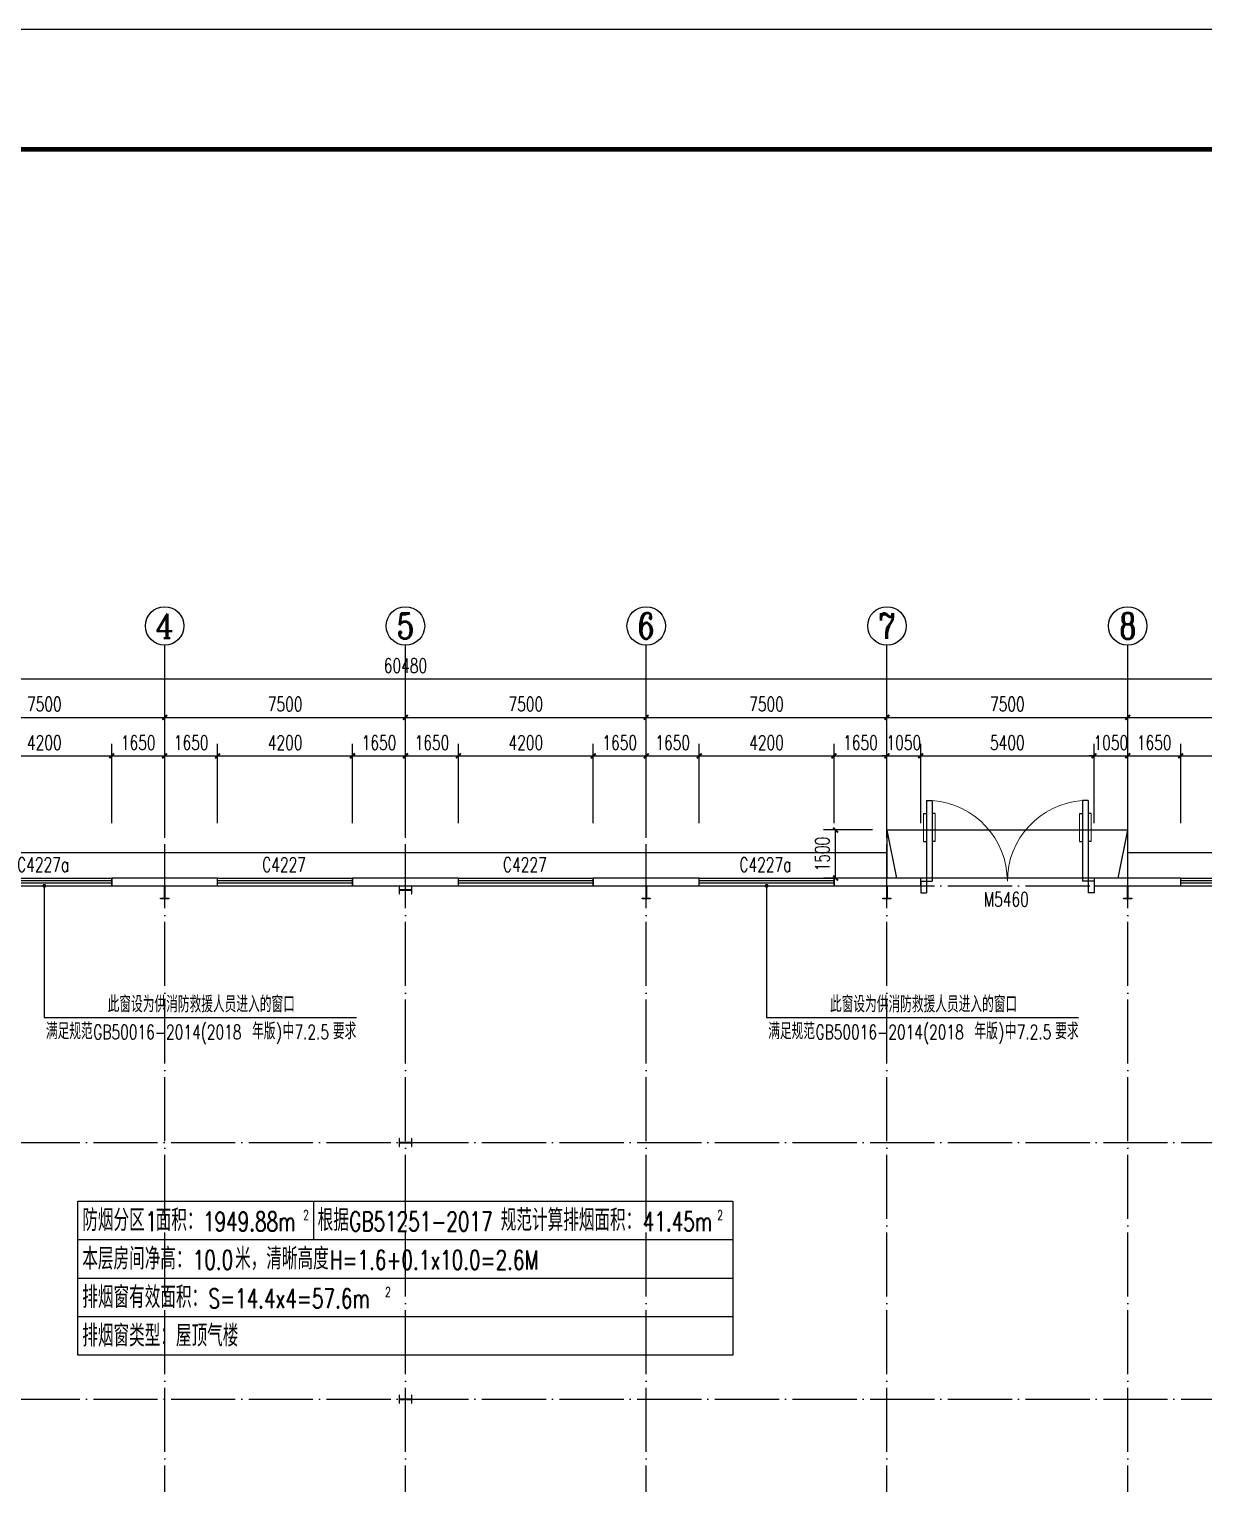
# Model space of a CAD drawing. Extents: x 14586673 to 15379323, y -344170 to -118775.
# Drawn here: x 14709900 to 14746495, y -226859 to -181520 of the extents above; entities that cross this region are included whole.
import ezdxf
from ezdxf.enums import TextEntityAlignment as Align

# ---------------------------------------------------------------- set-up
doc = ezdxf.new("R2010")
doc.units = 0
doc.header["$LTSCALE"] = 1000
doc.header["$MEASUREMENT"] = 0
doc.linetypes.add('DOTE', pattern=[2.42, 2, -0.2, 0.02, -0.2])
for name, color, linetype in [('AXIS', 3, 'Continuous'), ('AXIS_TEXT', 7, 'Continuous'), ('COLUMN', 2, 'Continuous'), ('DIM_LEAD', 3, 'Continuous'), ('DOTE', 1, 'DOTE'), ('PUB_DIM', 3, 'Continuous'), ('PUB_TEXT', 7, 'Continuous'), ('TK', 4, 'Continuous'), ('WALL-PARAPET', 6, 'Continuous'), ('WINDOW', 4, 'Continuous'), ('WINDOW_TEXT', 7, 'Continuous')]:
    doc.layers.add(name, color=color, linetype=linetype)
doc.styles.add('_TCH_AXIS', font='COMPLEX', dxfattribs={"bigfont": 'GBCBIG'})
doc.styles.add('_TCH_DIM', font='SIMPLEX', dxfattribs={"bigfont": 'GBCBIG'})
doc.styles.add('_TCH_DIM_T3', font='SIMPLEX', dxfattribs={"width": 0.705882, "bigfont": 'GBCBIG'})
doc.styles.add('_TCH_WINDOW', font='SIMPLEX', dxfattribs={"height": 3.5, "bigfont": 'GBCBIG'})
doc.styles.add('COMPLEX', font='COMPLEX')
doc.dimstyles.new('_TCH_ARCH&&150', dxfattribs={"dimtxt": 446.25, "dimasz": 150, "dimexe": 375, "dimexo": 450, "dimgap": 189.375, "dimtad": 1, "dimdec": 0, "dimzin": 0, "dimdsep": 46, "dimtxsty": '_TCH_DIM_T3', "dimblk": 'ARCHTICK', "dimcen": 0.09, "dimclrt": 7, "dimazin": 2, "dimtfac": 1, "dimtdec": 0, "dimtix": 1, "dimtmove": 2, "dimatfit": 3, "dimfxl": 0, "dimtolj": 1, "dimtzin": 0, "dimarcsym": 0})

# ---------------------------------------------------------------- blocks, each defined once
blk = doc.blocks.new('A$C797E1D2B')
at = {"layer": 'COLUMN'}
h = blk.add_hatch(color=256, dxfattribs=at)
h.paths.add_polyline_path([(125, 400), (250, 400), (250, 388), (130, 388), (130, 200), (125, 200)])
h.paths.add_polyline_path([(0, 400), (125, 400), (125, 200), (120, 200), (120, 388), (0, 388)])
h.paths.add_polyline_path([(0, 12), (120, 12), (120, 200), (125, 200), (125, 0), (0, 0)])
h.paths.add_polyline_path([(125, 200), (130, 200), (130, 12), (250, 12), (250, 0), (125, 0)])
blk.add_lwpolyline([(250, 0), (250, 12), (130, 12), (130, 388), (250, 388), (250, 400), (0, 400), (0, 388), (120, 388), (120, 12), (0, 12), (0, 0)], close=True, dxfattribs=at)
blk = doc.blocks.new('GeYuanFrame_34052851', base_point=(20.09, 4.53))
at = {"layer": 'TK'}
blk.add_lwpolyline([(20.09, 4.53), (20.09, 598.53), (1071.09, 598.53), (1071.09, 4.53)], close=True, dxfattribs=at)
at = {"layer": 'TK', "const_width": 1}
blk.add_lwpolyline([(45.09, 588.53), (1061.09, 588.53), (1061.09, 14.53), (45.09, 14.53)], close=True, dxfattribs=at)
blk = doc.blocks.new('_AXISO')
blk.add_circle((0, 0), 0.5)
at = {"layer": 'AXIS_TEXT', "style": 'COMPLEX', "width": 1.041667}
blk.add_attdef('A', text='', height=0.56, dxfattribs=at).set_placement((-0.25, -0.28), (0.25, -0.28), align=Align.FIT)
blk = doc.blocks.new('_ArchTick')
at = {"color": 0, "linetype": 'ByBlock', "const_width": 0.4}
blk.add_lwpolyline([(-0.5, -0.5), (0.5, 0.5)], dxfattribs=at)
blk = doc.blocks.new('*D91')
at = {"layer": 'AXIS', "color": 0, "lineweight": -2}
for p, q in [((14691383, -206270), (14691383, -201395)), ((14751863, -206270), (14751863, -201395)), ((14691383, -201770), (14751863, -201770))]:
    blk.add_line(p, q, dxfattribs=at)
at = {"layer": 'Defpoints', "color": 0}
for p in [(14751863, -201770), (14691383, -206720), (14751863, -206720)]:
    blk.add_point(p, dxfattribs=at)
at = {"layer": 'AXIS', "color": 0, "lineweight": -2, "xscale": 150, "yscale": 150, "zscale": 150, "rotation": 180}
blk.add_blockref('_ArchTick', (14691383, -201770), dxfattribs=at)
at = {"layer": 'AXIS', "color": 0, "lineweight": -2, "xscale": 150, "yscale": 150, "zscale": 150}
blk.add_blockref('_ArchTick', (14751863, -201770), dxfattribs=at)
at = {"layer": 'AXIS', "color": 7, "insert": (14721623, -201358), "char_height": 446.2, "attachment_point": 5, "style": '_TCH_DIM_T3'}
blk.add_mtext('\\A1;60480', dxfattribs=at)
blk = doc.blocks.new('*D95')
at = {"layer": 'AXIS', "color": 0, "lineweight": -2}
for p, q in [((14706623, -206270), (14706623, -202595)), ((14714123, -206270), (14714123, -202595)), ((14706623, -202970), (14714123, -202970))]:
    blk.add_line(p, q, dxfattribs=at)
at = {"layer": 'Defpoints', "color": 0}
for p in [(14714123, -202970), (14706623, -206720), (14714123, -206720)]:
    blk.add_point(p, dxfattribs=at)
at = {"layer": 'AXIS', "color": 0, "lineweight": -2, "xscale": 150, "yscale": 150, "zscale": 150, "rotation": 180}
blk.add_blockref('_ArchTick', (14706623, -202970), dxfattribs=at)
at = {"layer": 'AXIS', "color": 0, "lineweight": -2, "xscale": 150, "yscale": 150, "zscale": 150}
blk.add_blockref('_ArchTick', (14714123, -202970), dxfattribs=at)
at = {"layer": 'AXIS', "color": 7, "insert": (14710373, -202558), "char_height": 446.2, "attachment_point": 5, "style": '_TCH_DIM_T3'}
blk.add_mtext('\\A1;7500', dxfattribs=at)
blk = doc.blocks.new('*D96')
at = {"layer": 'AXIS', "color": 0, "lineweight": -2}
for p, q in [((14714123, -206270), (14714123, -202595)), ((14721623, -206270), (14721623, -202595)), ((14714123, -202970), (14721623, -202970))]:
    blk.add_line(p, q, dxfattribs=at)
at = {"layer": 'Defpoints', "color": 0}
for p in [(14721623, -202970), (14714123, -206720), (14721623, -206720)]:
    blk.add_point(p, dxfattribs=at)
at = {"layer": 'AXIS', "color": 0, "lineweight": -2, "xscale": 150, "yscale": 150, "zscale": 150, "rotation": 180}
blk.add_blockref('_ArchTick', (14714123, -202970), dxfattribs=at)
at = {"layer": 'AXIS', "color": 0, "lineweight": -2, "xscale": 150, "yscale": 150, "zscale": 150}
blk.add_blockref('_ArchTick', (14721623, -202970), dxfattribs=at)
at = {"layer": 'AXIS', "color": 7, "insert": (14717873, -202558), "char_height": 446.2, "attachment_point": 5, "style": '_TCH_DIM_T3'}
blk.add_mtext('\\A1;7500', dxfattribs=at)
blk = doc.blocks.new('*D97')
at = {"layer": 'AXIS', "color": 0, "lineweight": -2}
for p, q in [((14721623, -206270), (14721623, -202595)), ((14729123, -206270), (14729123, -202595)), ((14721623, -202970), (14729123, -202970))]:
    blk.add_line(p, q, dxfattribs=at)
at = {"layer": 'Defpoints', "color": 0}
for p in [(14729123, -202970), (14721623, -206720), (14729123, -206720)]:
    blk.add_point(p, dxfattribs=at)
at = {"layer": 'AXIS', "color": 0, "lineweight": -2, "xscale": 150, "yscale": 150, "zscale": 150, "rotation": 180}
blk.add_blockref('_ArchTick', (14721623, -202970), dxfattribs=at)
at = {"layer": 'AXIS', "color": 0, "lineweight": -2, "xscale": 150, "yscale": 150, "zscale": 150}
blk.add_blockref('_ArchTick', (14729123, -202970), dxfattribs=at)
at = {"layer": 'AXIS', "color": 7, "insert": (14725373, -202558), "char_height": 446.2, "attachment_point": 5, "style": '_TCH_DIM_T3'}
blk.add_mtext('\\A1;7500', dxfattribs=at)
blk = doc.blocks.new('*D98')
at = {"layer": 'AXIS', "color": 0, "lineweight": -2}
for p, q in [((14729123, -206270), (14729123, -202595)), ((14736623, -206270), (14736623, -202595)), ((14729123, -202970), (14736623, -202970))]:
    blk.add_line(p, q, dxfattribs=at)
at = {"layer": 'Defpoints', "color": 0}
for p in [(14736623, -202970), (14729123, -206720), (14736623, -206720)]:
    blk.add_point(p, dxfattribs=at)
at = {"layer": 'AXIS', "color": 0, "lineweight": -2, "xscale": 150, "yscale": 150, "zscale": 150, "rotation": 180}
blk.add_blockref('_ArchTick', (14729123, -202970), dxfattribs=at)
at = {"layer": 'AXIS', "color": 0, "lineweight": -2, "xscale": 150, "yscale": 150, "zscale": 150}
blk.add_blockref('_ArchTick', (14736623, -202970), dxfattribs=at)
at = {"layer": 'AXIS', "color": 7, "insert": (14732873, -202558), "char_height": 446.2, "attachment_point": 5, "style": '_TCH_DIM_T3'}
blk.add_mtext('\\A1;7500', dxfattribs=at)
blk = doc.blocks.new('*D99')
at = {"layer": 'AXIS', "color": 0, "lineweight": -2}
for p, q in [((14736623, -206270), (14736623, -202595)), ((14744123, -206270), (14744123, -202595)), ((14736623, -202970), (14744123, -202970))]:
    blk.add_line(p, q, dxfattribs=at)
at = {"layer": 'Defpoints', "color": 0}
for p in [(14744123, -202970), (14736623, -206720), (14744123, -206720)]:
    blk.add_point(p, dxfattribs=at)
at = {"layer": 'AXIS', "color": 0, "lineweight": -2, "xscale": 150, "yscale": 150, "zscale": 150, "rotation": 180}
blk.add_blockref('_ArchTick', (14736623, -202970), dxfattribs=at)
at = {"layer": 'AXIS', "color": 0, "lineweight": -2, "xscale": 150, "yscale": 150, "zscale": 150}
blk.add_blockref('_ArchTick', (14744123, -202970), dxfattribs=at)
at = {"layer": 'AXIS', "color": 7, "insert": (14740373, -202558), "char_height": 446.2, "attachment_point": 5, "style": '_TCH_DIM_T3'}
blk.add_mtext('\\A1;7500', dxfattribs=at)
blk = doc.blocks.new('*D100')
at = {"layer": 'AXIS', "color": 0, "lineweight": -2}
for p, q in [((14744123, -206270), (14744123, -202595)), ((14751623, -206270), (14751623, -202595)), ((14744123, -202970), (14751623, -202970))]:
    blk.add_line(p, q, dxfattribs=at)
at = {"layer": 'Defpoints', "color": 0}
for p in [(14751623, -202970), (14744123, -206720), (14751623, -206720)]:
    blk.add_point(p, dxfattribs=at)
at = {"layer": 'AXIS', "color": 0, "lineweight": -2, "xscale": 150, "yscale": 150, "zscale": 150, "rotation": 180}
blk.add_blockref('_ArchTick', (14744123, -202970), dxfattribs=at)
at = {"layer": 'AXIS', "color": 0, "lineweight": -2, "xscale": 150, "yscale": 150, "zscale": 150}
blk.add_blockref('_ArchTick', (14751623, -202970), dxfattribs=at)
at = {"layer": 'AXIS', "color": 7, "insert": (14747873, -202558), "char_height": 446.2, "attachment_point": 5, "style": '_TCH_DIM_T3'}
blk.add_mtext('\\A1;7500', dxfattribs=at)
blk = doc.blocks.new('$DorLib2D$00000011')
for p, q in [((-0.4667, 0.4709), (-0.4667, -0.0625)), ((-0.4667, 0.4709), (-0.4333, 0.4709)), ((-0.4333, 0.4709), (-0.4333, 0.0042)), ((0.4333, 0.4709), (0.4333, 0.0042)), ((0.4667, 0.4709), (0.4333, 0.4709)), ((0.4667, 0.4709), (0.4667, -0.0625)), ((-0.4833, 0.3962), (-0.4667, 0.3962)), ((-0.4167, 0.3962), (-0.4333, 0.3962)), ((0.4167, 0.3962), (0.4333, 0.3962)), ((0.4833, 0.3962), (0.4667, 0.3962)), ((-0.4833, 0.2346), (-0.4667, 0.2346)), ((-0.4167, 0.2346), (-0.4333, 0.2346)), ((0.4167, 0.2346), (0.4333, 0.2346)), ((0.4833, 0.2346), (0.4667, 0.2346)), ((-0.5, 0.0042), (-0.4333, 0.0042)), ((-0.5, 0.0042), (-0.5, -0.0625)), ((0.5, 0.0042), (0.4333, 0.0042)), ((0.5, 0.0042), (0.5, -0.0625)), ((-0.5, -0.0625), (-0.4667, -0.0625)), ((0.5, -0.0625), (0.4667, -0.0625))]:
    blk.add_line(p, q)
at = {"lineweight": 13}
for p, q in [((-0.4833, 0.3962), (-0.4833, 0.2346)), ((-0.4167, 0.3962), (-0.4167, 0.2346)), ((0.4167, 0.3962), (0.4167, 0.2346)), ((0.4833, 0.3962), (0.4833, 0.2346))]:
    blk.add_line(p, q, dxfattribs=at)
for centre, start, end in [((-0.4667, 0.0042), 0, 85.90396), ((0.4667, 0.0042), 94.09604, 180)]:
    blk.add_arc(centre, 0.4667, start, end, dxfattribs=at)
blk = doc.blocks.new('$TCHSYS$WIN2D')
for p, q in [((-0.5, 0.5), (0.5, 0.5)), ((-0.5, 0.5), (-0.5, -0.5)), ((0.5, 0.5), (0.5, -0.5)), ((0.5, 0.167), (-0.5, 0.167)), ((0.5, -0.167), (-0.5, -0.167)), ((-0.5, -0.5), (0.5, -0.5))]:
    blk.add_line(p, q)
blk = doc.blocks.new('*D129')
at = {"layer": 'Defpoints', "color": 0}
for p in [(14735023, -206480), (14736623, -206480), (14736623, -207980)]:
    blk.add_point(p, dxfattribs=at)
at = {"layer": 'PUB_DIM', "color": 0, "lineweight": -2}
for p, q in [((14736173, -206480), (14734648, -206480)), ((14735023, -207980), (14735023, -206480)), ((14736173, -207980), (14734648, -207980))]:
    blk.add_line(p, q, dxfattribs=at)
at = {"layer": 'PUB_DIM', "color": 0, "lineweight": -2, "xscale": 150, "yscale": 150, "zscale": 150}
for p, rotation in [((14735023, -206480), 90), ((14735023, -207980), 270)]:
    blk.add_blockref('_ArchTick', p, dxfattribs=dict(at, rotation=rotation))
at = {"layer": 'PUB_DIM', "color": 7, "insert": (14734610, -207230), "char_height": 446.2, "attachment_point": 5, "rotation": 90, "style": '_TCH_DIM_T3'}
blk.add_mtext('\\A1;1500', dxfattribs=at)
blk = doc.blocks.new('*D264')
at = {"layer": 'Defpoints', "color": 0}
for p in [(14712473, -204170), (14708273, -206720), (14712473, -206720)]:
    blk.add_point(p, dxfattribs=at)
at = {"layer": 'PUB_DIM', "color": 0, "lineweight": -2}
for p, q in [((14708273, -206270), (14708273, -203795)), ((14712473, -206270), (14712473, -203795)), ((14708273, -204170), (14712473, -204170))]:
    blk.add_line(p, q, dxfattribs=at)
at = {"layer": 'PUB_DIM', "color": 0, "lineweight": -2, "xscale": 150, "yscale": 150, "zscale": 150, "rotation": 180}
blk.add_blockref('_ArchTick', (14708273, -204170), dxfattribs=at)
at = {"layer": 'PUB_DIM', "color": 0, "lineweight": -2, "xscale": 150, "yscale": 150, "zscale": 150}
blk.add_blockref('_ArchTick', (14712473, -204170), dxfattribs=at)
at = {"layer": 'PUB_DIM', "color": 7, "insert": (14710373, -203758), "char_height": 446.2, "attachment_point": 5, "style": '_TCH_DIM_T3'}
blk.add_mtext('\\A1;4200', dxfattribs=at)
blk = doc.blocks.new('*D265')
at = {"layer": 'Defpoints', "color": 0}
for p in [(14714123, -204170), (14712473, -206720), (14714123, -206720)]:
    blk.add_point(p, dxfattribs=at)
at = {"layer": 'PUB_DIM', "color": 0, "lineweight": -2}
for p, q in [((14712473, -206270), (14712473, -203795)), ((14714123, -206270), (14714123, -203795)), ((14712473, -204170), (14714123, -204170))]:
    blk.add_line(p, q, dxfattribs=at)
at = {"layer": 'PUB_DIM', "color": 0, "lineweight": -2, "xscale": 150, "yscale": 150, "zscale": 150, "rotation": 180}
blk.add_blockref('_ArchTick', (14712473, -204170), dxfattribs=at)
at = {"layer": 'PUB_DIM', "color": 0, "lineweight": -2, "xscale": 150, "yscale": 150, "zscale": 150}
blk.add_blockref('_ArchTick', (14714123, -204170), dxfattribs=at)
at = {"layer": 'PUB_DIM', "color": 7, "insert": (14713298, -203758), "char_height": 446.2, "attachment_point": 5, "style": '_TCH_DIM_T3'}
blk.add_mtext('\\A1;1650', dxfattribs=at)
blk = doc.blocks.new('*D266')
at = {"layer": 'Defpoints', "color": 0}
for p in [(14715773, -204170), (14714123, -206720), (14715773, -206720)]:
    blk.add_point(p, dxfattribs=at)
at = {"layer": 'PUB_DIM', "color": 0, "lineweight": -2}
for p, q in [((14714123, -206270), (14714123, -203795)), ((14715773, -206270), (14715773, -203795)), ((14714123, -204170), (14715773, -204170))]:
    blk.add_line(p, q, dxfattribs=at)
at = {"layer": 'PUB_DIM', "color": 0, "lineweight": -2, "xscale": 150, "yscale": 150, "zscale": 150, "rotation": 180}
blk.add_blockref('_ArchTick', (14714123, -204170), dxfattribs=at)
at = {"layer": 'PUB_DIM', "color": 0, "lineweight": -2, "xscale": 150, "yscale": 150, "zscale": 150}
blk.add_blockref('_ArchTick', (14715773, -204170), dxfattribs=at)
at = {"layer": 'PUB_DIM', "color": 7, "insert": (14714948, -203758), "char_height": 446.2, "attachment_point": 5, "style": '_TCH_DIM_T3'}
blk.add_mtext('\\A1;1650', dxfattribs=at)
blk = doc.blocks.new('*D267')
at = {"layer": 'Defpoints', "color": 0}
for p in [(14719973, -204170), (14715773, -206720), (14719973, -206720)]:
    blk.add_point(p, dxfattribs=at)
at = {"layer": 'PUB_DIM', "color": 0, "lineweight": -2}
for p, q in [((14715773, -206270), (14715773, -203795)), ((14719973, -206270), (14719973, -203795)), ((14715773, -204170), (14719973, -204170))]:
    blk.add_line(p, q, dxfattribs=at)
at = {"layer": 'PUB_DIM', "color": 0, "lineweight": -2, "xscale": 150, "yscale": 150, "zscale": 150, "rotation": 180}
blk.add_blockref('_ArchTick', (14715773, -204170), dxfattribs=at)
at = {"layer": 'PUB_DIM', "color": 0, "lineweight": -2, "xscale": 150, "yscale": 150, "zscale": 150}
blk.add_blockref('_ArchTick', (14719973, -204170), dxfattribs=at)
at = {"layer": 'PUB_DIM', "color": 7, "insert": (14717873, -203758), "char_height": 446.2, "attachment_point": 5, "style": '_TCH_DIM_T3'}
blk.add_mtext('\\A1;4200', dxfattribs=at)
blk = doc.blocks.new('*D268')
at = {"layer": 'Defpoints', "color": 0}
for p in [(14721623, -204170), (14719973, -206720), (14721623, -206720)]:
    blk.add_point(p, dxfattribs=at)
at = {"layer": 'PUB_DIM', "color": 0, "lineweight": -2}
for p, q in [((14719973, -206270), (14719973, -203795)), ((14721623, -206270), (14721623, -203795)), ((14719973, -204170), (14721623, -204170))]:
    blk.add_line(p, q, dxfattribs=at)
at = {"layer": 'PUB_DIM', "color": 0, "lineweight": -2, "xscale": 150, "yscale": 150, "zscale": 150, "rotation": 180}
blk.add_blockref('_ArchTick', (14719973, -204170), dxfattribs=at)
at = {"layer": 'PUB_DIM', "color": 0, "lineweight": -2, "xscale": 150, "yscale": 150, "zscale": 150}
blk.add_blockref('_ArchTick', (14721623, -204170), dxfattribs=at)
at = {"layer": 'PUB_DIM', "color": 7, "insert": (14720798, -203758), "char_height": 446.2, "attachment_point": 5, "style": '_TCH_DIM_T3'}
blk.add_mtext('\\A1;1650', dxfattribs=at)
blk = doc.blocks.new('*D269')
at = {"layer": 'Defpoints', "color": 0}
for p in [(14723273, -204170), (14721623, -206720), (14723273, -206720)]:
    blk.add_point(p, dxfattribs=at)
at = {"layer": 'PUB_DIM', "color": 0, "lineweight": -2}
for p, q in [((14721623, -206270), (14721623, -203795)), ((14723273, -206270), (14723273, -203795)), ((14721623, -204170), (14723273, -204170))]:
    blk.add_line(p, q, dxfattribs=at)
at = {"layer": 'PUB_DIM', "color": 0, "lineweight": -2, "xscale": 150, "yscale": 150, "zscale": 150, "rotation": 180}
blk.add_blockref('_ArchTick', (14721623, -204170), dxfattribs=at)
at = {"layer": 'PUB_DIM', "color": 0, "lineweight": -2, "xscale": 150, "yscale": 150, "zscale": 150}
blk.add_blockref('_ArchTick', (14723273, -204170), dxfattribs=at)
at = {"layer": 'PUB_DIM', "color": 7, "insert": (14722448, -203758), "char_height": 446.2, "attachment_point": 5, "style": '_TCH_DIM_T3'}
blk.add_mtext('\\A1;1650', dxfattribs=at)
blk = doc.blocks.new('*D270')
at = {"layer": 'Defpoints', "color": 0}
for p in [(14727473, -204170), (14723273, -206720), (14727473, -206720)]:
    blk.add_point(p, dxfattribs=at)
at = {"layer": 'PUB_DIM', "color": 0, "lineweight": -2}
for p, q in [((14723273, -206270), (14723273, -203795)), ((14727473, -206270), (14727473, -203795)), ((14723273, -204170), (14727473, -204170))]:
    blk.add_line(p, q, dxfattribs=at)
at = {"layer": 'PUB_DIM', "color": 0, "lineweight": -2, "xscale": 150, "yscale": 150, "zscale": 150, "rotation": 180}
blk.add_blockref('_ArchTick', (14723273, -204170), dxfattribs=at)
at = {"layer": 'PUB_DIM', "color": 0, "lineweight": -2, "xscale": 150, "yscale": 150, "zscale": 150}
blk.add_blockref('_ArchTick', (14727473, -204170), dxfattribs=at)
at = {"layer": 'PUB_DIM', "color": 7, "insert": (14725373, -203758), "char_height": 446.2, "attachment_point": 5, "style": '_TCH_DIM_T3'}
blk.add_mtext('\\A1;4200', dxfattribs=at)
blk = doc.blocks.new('*D271')
at = {"layer": 'Defpoints', "color": 0}
for p in [(14729123, -204170), (14727473, -206720), (14729123, -206720)]:
    blk.add_point(p, dxfattribs=at)
at = {"layer": 'PUB_DIM', "color": 0, "lineweight": -2}
for p, q in [((14727473, -206270), (14727473, -203795)), ((14729123, -206270), (14729123, -203795)), ((14727473, -204170), (14729123, -204170))]:
    blk.add_line(p, q, dxfattribs=at)
at = {"layer": 'PUB_DIM', "color": 0, "lineweight": -2, "xscale": 150, "yscale": 150, "zscale": 150, "rotation": 180}
blk.add_blockref('_ArchTick', (14727473, -204170), dxfattribs=at)
at = {"layer": 'PUB_DIM', "color": 0, "lineweight": -2, "xscale": 150, "yscale": 150, "zscale": 150}
blk.add_blockref('_ArchTick', (14729123, -204170), dxfattribs=at)
at = {"layer": 'PUB_DIM', "color": 7, "insert": (14728298, -203758), "char_height": 446.2, "attachment_point": 5, "style": '_TCH_DIM_T3'}
blk.add_mtext('\\A1;1650', dxfattribs=at)
blk = doc.blocks.new('*D272')
at = {"layer": 'Defpoints', "color": 0}
for p in [(14730773, -204170), (14729123, -206720), (14730773, -206720)]:
    blk.add_point(p, dxfattribs=at)
at = {"layer": 'PUB_DIM', "color": 0, "lineweight": -2}
for p, q in [((14729123, -206270), (14729123, -203795)), ((14730773, -206270), (14730773, -203795)), ((14729123, -204170), (14730773, -204170))]:
    blk.add_line(p, q, dxfattribs=at)
at = {"layer": 'PUB_DIM', "color": 0, "lineweight": -2, "xscale": 150, "yscale": 150, "zscale": 150, "rotation": 180}
blk.add_blockref('_ArchTick', (14729123, -204170), dxfattribs=at)
at = {"layer": 'PUB_DIM', "color": 0, "lineweight": -2, "xscale": 150, "yscale": 150, "zscale": 150}
blk.add_blockref('_ArchTick', (14730773, -204170), dxfattribs=at)
at = {"layer": 'PUB_DIM', "color": 7, "insert": (14729948, -203758), "char_height": 446.2, "attachment_point": 5, "style": '_TCH_DIM_T3'}
blk.add_mtext('\\A1;1650', dxfattribs=at)
blk = doc.blocks.new('*D273')
at = {"layer": 'Defpoints', "color": 0}
for p in [(14734973, -204170), (14730773, -206720), (14734973, -206720)]:
    blk.add_point(p, dxfattribs=at)
at = {"layer": 'PUB_DIM', "color": 0, "lineweight": -2}
for p, q in [((14730773, -206270), (14730773, -203795)), ((14734973, -206270), (14734973, -203795)), ((14730773, -204170), (14734973, -204170))]:
    blk.add_line(p, q, dxfattribs=at)
at = {"layer": 'PUB_DIM', "color": 0, "lineweight": -2, "xscale": 150, "yscale": 150, "zscale": 150, "rotation": 180}
blk.add_blockref('_ArchTick', (14730773, -204170), dxfattribs=at)
at = {"layer": 'PUB_DIM', "color": 0, "lineweight": -2, "xscale": 150, "yscale": 150, "zscale": 150}
blk.add_blockref('_ArchTick', (14734973, -204170), dxfattribs=at)
at = {"layer": 'PUB_DIM', "color": 7, "insert": (14732873, -203758), "char_height": 446.2, "attachment_point": 5, "style": '_TCH_DIM_T3'}
blk.add_mtext('\\A1;4200', dxfattribs=at)
blk = doc.blocks.new('*D274')
at = {"layer": 'Defpoints', "color": 0}
for p in [(14736623, -204170), (14734973, -206720), (14736623, -206720)]:
    blk.add_point(p, dxfattribs=at)
at = {"layer": 'PUB_DIM', "color": 0, "lineweight": -2}
for p, q in [((14734973, -206270), (14734973, -203795)), ((14736623, -206270), (14736623, -203795)), ((14734973, -204170), (14736623, -204170))]:
    blk.add_line(p, q, dxfattribs=at)
at = {"layer": 'PUB_DIM', "color": 0, "lineweight": -2, "xscale": 150, "yscale": 150, "zscale": 150, "rotation": 180}
blk.add_blockref('_ArchTick', (14734973, -204170), dxfattribs=at)
at = {"layer": 'PUB_DIM', "color": 0, "lineweight": -2, "xscale": 150, "yscale": 150, "zscale": 150}
blk.add_blockref('_ArchTick', (14736623, -204170), dxfattribs=at)
at = {"layer": 'PUB_DIM', "color": 7, "insert": (14735798, -203758), "char_height": 446.2, "attachment_point": 5, "style": '_TCH_DIM_T3'}
blk.add_mtext('\\A1;1650', dxfattribs=at)
blk = doc.blocks.new('*D275')
at = {"layer": 'Defpoints', "color": 0}
for p in [(14737673, -204170), (14736623, -206720), (14737673, -206720)]:
    blk.add_point(p, dxfattribs=at)
at = {"layer": 'PUB_DIM', "color": 0, "lineweight": -2}
for p, q in [((14736623, -206270), (14736623, -203795)), ((14737673, -206270), (14737673, -203795)), ((14736623, -204170), (14736473, -204170)), ((14736623, -204170), (14737673, -204170)), ((14737673, -204170), (14737823, -204170))]:
    blk.add_line(p, q, dxfattribs=at)
at = {"layer": 'PUB_DIM', "color": 0, "lineweight": -2, "xscale": 150, "yscale": 150, "zscale": 150}
blk.add_blockref('_ArchTick', (14736623, -204170), dxfattribs=at)
at = {"layer": 'PUB_DIM', "color": 0, "lineweight": -2, "xscale": 150, "yscale": 150, "zscale": 150, "rotation": 180}
blk.add_blockref('_ArchTick', (14737673, -204170), dxfattribs=at)
at = {"layer": 'PUB_DIM', "color": 7, "insert": (14737148, -203758), "char_height": 446.2, "attachment_point": 5, "style": '_TCH_DIM_T3'}
blk.add_mtext('\\A1;1050', dxfattribs=at)
blk = doc.blocks.new('*D276')
at = {"layer": 'Defpoints', "color": 0}
for p in [(14743073, -204170), (14737673, -206720), (14743073, -206720)]:
    blk.add_point(p, dxfattribs=at)
at = {"layer": 'PUB_DIM', "color": 0, "lineweight": -2}
for p, q in [((14737673, -206270), (14737673, -203795)), ((14743073, -206270), (14743073, -203795)), ((14737673, -204170), (14743073, -204170))]:
    blk.add_line(p, q, dxfattribs=at)
at = {"layer": 'PUB_DIM', "color": 0, "lineweight": -2, "xscale": 150, "yscale": 150, "zscale": 150, "rotation": 180}
blk.add_blockref('_ArchTick', (14737673, -204170), dxfattribs=at)
at = {"layer": 'PUB_DIM', "color": 0, "lineweight": -2, "xscale": 150, "yscale": 150, "zscale": 150}
blk.add_blockref('_ArchTick', (14743073, -204170), dxfattribs=at)
at = {"layer": 'PUB_DIM', "color": 7, "insert": (14740373, -203758), "char_height": 446.2, "attachment_point": 5, "style": '_TCH_DIM_T3'}
blk.add_mtext('\\A1;5400', dxfattribs=at)
blk = doc.blocks.new('*D277')
at = {"layer": 'Defpoints', "color": 0}
for p in [(14744123, -204170), (14743073, -206720), (14744123, -206720)]:
    blk.add_point(p, dxfattribs=at)
at = {"layer": 'PUB_DIM', "color": 0, "lineweight": -2}
for p, q in [((14743073, -206270), (14743073, -203795)), ((14744123, -206270), (14744123, -203795)), ((14743073, -204170), (14742923, -204170)), ((14743073, -204170), (14744123, -204170)), ((14744123, -204170), (14744273, -204170))]:
    blk.add_line(p, q, dxfattribs=at)
at = {"layer": 'PUB_DIM', "color": 0, "lineweight": -2, "xscale": 150, "yscale": 150, "zscale": 150}
blk.add_blockref('_ArchTick', (14743073, -204170), dxfattribs=at)
at = {"layer": 'PUB_DIM', "color": 0, "lineweight": -2, "xscale": 150, "yscale": 150, "zscale": 150, "rotation": 180}
blk.add_blockref('_ArchTick', (14744123, -204170), dxfattribs=at)
at = {"layer": 'PUB_DIM', "color": 7, "insert": (14743598, -203758), "char_height": 446.2, "attachment_point": 5, "style": '_TCH_DIM_T3'}
blk.add_mtext('\\A1;1050', dxfattribs=at)
blk = doc.blocks.new('*D278')
at = {"layer": 'Defpoints', "color": 0}
for p in [(14745773, -204170), (14744123, -206720), (14745773, -206720)]:
    blk.add_point(p, dxfattribs=at)
at = {"layer": 'PUB_DIM', "color": 0, "lineweight": -2}
for p, q in [((14744123, -206270), (14744123, -203795)), ((14745773, -206270), (14745773, -203795)), ((14744123, -204170), (14745773, -204170))]:
    blk.add_line(p, q, dxfattribs=at)
at = {"layer": 'PUB_DIM', "color": 0, "lineweight": -2, "xscale": 150, "yscale": 150, "zscale": 150, "rotation": 180}
blk.add_blockref('_ArchTick', (14744123, -204170), dxfattribs=at)
at = {"layer": 'PUB_DIM', "color": 0, "lineweight": -2, "xscale": 150, "yscale": 150, "zscale": 150}
blk.add_blockref('_ArchTick', (14745773, -204170), dxfattribs=at)
at = {"layer": 'PUB_DIM', "color": 7, "insert": (14744948, -203758), "char_height": 446.2, "attachment_point": 5, "style": '_TCH_DIM_T3'}
blk.add_mtext('\\A1;1650', dxfattribs=at)
blk = doc.blocks.new('*D279')
at = {"layer": 'Defpoints', "color": 0}
for p in [(14749973, -204170), (14745773, -206720), (14749973, -206720)]:
    blk.add_point(p, dxfattribs=at)
at = {"layer": 'PUB_DIM', "color": 0, "lineweight": -2}
for p, q in [((14745773, -206270), (14745773, -203795)), ((14749973, -206270), (14749973, -203795)), ((14745773, -204170), (14749973, -204170))]:
    blk.add_line(p, q, dxfattribs=at)
at = {"layer": 'PUB_DIM', "color": 0, "lineweight": -2, "xscale": 150, "yscale": 150, "zscale": 150, "rotation": 180}
blk.add_blockref('_ArchTick', (14745773, -204170), dxfattribs=at)
at = {"layer": 'PUB_DIM', "color": 0, "lineweight": -2, "xscale": 150, "yscale": 150, "zscale": 150}
blk.add_blockref('_ArchTick', (14749973, -204170), dxfattribs=at)
at = {"layer": 'PUB_DIM', "color": 7, "insert": (14747873, -203758), "char_height": 446.2, "attachment_point": 5, "style": '_TCH_DIM_T3'}
blk.add_mtext('\\A1;4200', dxfattribs=at)

msp = doc.modelspace()

# ---------------------------------------------------------------- linework, layer by layer
at = {"ltscale": 0.5}
for p, q in [((14736622.6, -206480.3), (14736922.6, -207980.3)), ((14743822.6, -207980.3), (14744122.6, -206480.3))]:
    msp.add_line(p, q, dxfattribs=at)
for p, q in [((14718755.9, -218044), (14718755.9, -219244)), ((14711422.6, -219244), (14731822.6, -219244)), ((14711422.6, -220444), (14731822.6, -220444)), ((14711422.6, -221644), (14731822.6, -221644))]:
    msp.add_line(p, q)
for points in [[(14744122.6, -207980.3), (14744122.6, -206480.3), (14736622.6, -206480.3), (14736622.6, -207980.3)], [(14706622.6, -207180.3), (14736622.6, -207180.3)], [(14744122.6, -207180.3), (14752662.6, -207180.3), (14752662.6, -216220.3)]]:
    msp.add_lwpolyline(points, dxfattribs=at)
msp.add_lwpolyline([(14711422.6, -218044), (14731822.6, -218044), (14731822.6, -222844), (14711422.6, -222844)], close=True)
at = {"layer": 'AXIS'}
for p, q in [((14714122.6, -206720.3), (14714122.6, -200720.3)), ((14721622.6, -206720.3), (14721622.6, -200720.3)), ((14729122.6, -206720.3), (14729122.6, -200720.3)), ((14736622.6, -206720.3), (14736622.6, -200720.3)), ((14744122.6, -206720.3), (14744122.6, -200720.3))]:
    msp.add_line(p, q, dxfattribs=at)
at = {"layer": 'DIM_LEAD'}
for p, q in [((14710372.6, -208220.3), (14710372.6, -212320.3)), ((14732872.6, -208220.3), (14732872.6, -212320.3)), ((14710372.6, -212320.3), (14720093.9, -212320.3)), ((14732872.6, -212320.3), (14742593.9, -212320.3))]:
    msp.add_line(p, q, dxfattribs=at)
at = {"layer": 'DIM_LEAD', "const_width": 60}
for points in [[(14710372.6, -208190.3, 1), (14710372.6, -208250.3, 1)], [(14732872.6, -208190.3, 1), (14732872.6, -208250.3, 1)]]:
    msp.add_lwpolyline(points, format="xyb", close=True, dxfattribs=at)
at = {"layer": 'DOTE'}
for p, q in [((14714122.6, -305720.3), (14714122.6, -206720.3)), ((14721622.6, -305720.3), (14721622.6, -206720.3)), ((14729122.6, -305720.3), (14729122.6, -206720.3)), ((14736622.6, -305720.3), (14736622.6, -206720.3)), ((14744122.6, -305720.3), (14744122.6, -206720.3)), ((14690122.6, -208220.3), (14753122.6, -208220.3)), ((14690122.6, -216220.3), (14753122.6, -216220.3)), ((14690122.6, -224220.3), (14753122.6, -224220.3))]:
    msp.add_line(p, q, dxfattribs=at)
at = {"layer": 'WALL-PARAPET'}
for p, q in [((14715772.6, -207980.3), (14712472.6, -207980.3)), ((14712472.6, -207980.3), (14712472.6, -208220.3)), ((14715772.6, -208220.3), (14715772.6, -207980.3)), ((14723272.6, -207980.3), (14719972.6, -207980.3)), ((14719972.6, -207980.3), (14719972.6, -208220.3)), ((14723272.6, -208220.3), (14723272.6, -207980.3)), ((14730772.6, -207980.3), (14727472.6, -207980.3)), ((14727472.6, -207980.3), (14727472.6, -208220.3)), ((14730772.6, -208220.3), (14730772.6, -207980.3)), ((14737672.6, -207980.3), (14734972.6, -207980.3)), ((14734972.6, -207980.3), (14734972.6, -208220.3)), ((14737672.6, -208220.3), (14737672.6, -207980.3)), ((14745772.6, -207980.3), (14743072.6, -207980.3)), ((14743072.6, -207980.3), (14743072.6, -208220.3)), ((14745772.6, -208220.3), (14745772.6, -207980.3)), ((14712472.6, -208220.3), (14715772.6, -208220.3)), ((14719972.6, -208220.3), (14723272.6, -208220.3)), ((14727472.6, -208220.3), (14730772.6, -208220.3)), ((14734972.6, -208220.3), (14737672.6, -208220.3)), ((14743072.6, -208220.3), (14745772.6, -208220.3))]:
    msp.add_line(p, q, dxfattribs=at)
at = {"layer": 'WINDOW'}
msp.add_line((14743072.6, -207980.3), (14737672.6, -207980.3), dxfattribs=at)

# ---------------------------------------------------------------- block references
at = {"xscale": 150, "yscale": 150, "zscale": 150, "rotation": 270}
msp.add_blockref('GeYuanFrame_34052851', (14677072.6, -181520.3), dxfattribs=at)
at = {"xscale": -1}
for p in [(14714247.6, -208620.3), (14729247.6, -208620.3), (14736747.6, -208620.3), (14744247.6, -208620.3)]:
    msp.add_blockref('A$C797E1D2B', p, dxfattribs=at)
at = {"rotation": 270}
for p in [(14721422.6, -208220.3), (14721422.6, -216095.3), (14721422.6, -224095.3)]:
    msp.add_blockref('A$C797E1D2B', p, dxfattribs=at)
at = {"layer": 'AXIS'}
ref = msp.add_blockref('_AXISO', (14714122.6, -200120.3), dxfattribs=dict(at, xscale=1200, yscale=1200, zscale=1200))
ref.add_attrib('A', '4', dxfattribs={"layer": 'AXIS_TEXT', "ltscale": 0.5, "height": 763.6, "style": '_TCH_AXIS'}).set_placement((14713831.7, -200502.2), (14714413.5, -200502.2), align=Align.FIT)
ref = msp.add_blockref('_AXISO', (14721622.6, -200120.3), dxfattribs=dict(at, xscale=1200, yscale=1200, zscale=1200))
ref.add_attrib('A', '5', dxfattribs={"layer": 'AXIS_TEXT', "ltscale": 0.5, "height": 798.8, "style": '_TCH_AXIS'}).set_placement((14721356.3, -200519.7), (14721888.8, -200519.7), align=Align.FIT)
ref = msp.add_blockref('_AXISO', (14729122.6, -200120.3), dxfattribs=dict(at, xscale=1200, yscale=1200, zscale=1200))
ref.add_attrib('A', '6', dxfattribs={"layer": 'AXIS_TEXT', "ltscale": 0.5, "height": 798.8, "style": '_TCH_AXIS'}).set_placement((14728856.3, -200519.7), (14729388.8, -200519.7), align=Align.FIT)
ref = msp.add_blockref('_AXISO', (14736622.6, -200120.3), dxfattribs=dict(at, xscale=1200, yscale=1200, zscale=1200))
ref.add_attrib('A', '7', dxfattribs={"layer": 'AXIS_TEXT', "ltscale": 0.5, "height": 798.8, "style": '_TCH_AXIS'}).set_placement((14736356.3, -200519.7), (14736888.8, -200519.7), align=Align.FIT)
ref = msp.add_blockref('_AXISO', (14744122.6, -200120.3), dxfattribs=dict(at, xscale=1200, yscale=1200, zscale=1200))
ref.add_attrib('A', '8', dxfattribs={"layer": 'AXIS_TEXT', "ltscale": 0.5, "height": 798.8, "style": '_TCH_AXIS'}).set_placement((14743856.3, -200519.7), (14744388.8, -200519.7), align=Align.FIT)
at = {"layer": 'WINDOW'}
ref = msp.add_blockref('$DorLib2D$00000011', (14740372.6, -208100.3), dxfattribs=dict(at, xscale=-5400, yscale=-5400, zscale=-5400, rotation=180))
ref.add_attrib('A', 'M5460', (14739637.6, -208863.3), dxfattribs={"layer": 'WINDOW_TEXT', "ltscale": 0.5, "height": 446.25, "style": '_TCH_WINDOW', "width": 0.705882})
ref = msp.add_blockref('$TCHSYS$WIN2D', (14710372.6, -208100.3), dxfattribs=dict(at, xscale=-4200, yscale=240, zscale=-4200, rotation=180))
ref.add_attrib('A', 'C4227a', (14709525.1, -207783.6), dxfattribs={"layer": 'WINDOW_TEXT', "ltscale": 0.5, "height": 446.25, "style": '_TCH_WINDOW', "width": 0.705882})
ref = msp.add_blockref('$TCHSYS$WIN2D', (14717872.6, -208100.3), dxfattribs=dict(at, xscale=-4200, yscale=240, zscale=-4200, rotation=180))
ref.add_attrib('A', 'C4227', (14717160.1, -207783.6), dxfattribs={"layer": 'WINDOW_TEXT', "ltscale": 0.5, "height": 446.25, "style": '_TCH_WINDOW', "width": 0.705882})
ref = msp.add_blockref('$TCHSYS$WIN2D', (14725372.6, -208100.3), dxfattribs=dict(at, xscale=-4200, yscale=240, zscale=-4200, rotation=180))
ref.add_attrib('A', 'C4227', (14724660.1, -207783.6), dxfattribs={"layer": 'WINDOW_TEXT', "ltscale": 0.5, "height": 446.25, "style": '_TCH_WINDOW', "width": 0.705882})
ref = msp.add_blockref('$TCHSYS$WIN2D', (14732872.6, -208100.3), dxfattribs=dict(at, xscale=-4200, yscale=240, zscale=-4200, rotation=180))
ref.add_attrib('A', 'C4227a', (14732025.1, -207783.6), dxfattribs={"layer": 'WINDOW_TEXT', "ltscale": 0.5, "height": 446.25, "style": '_TCH_WINDOW', "width": 0.705882})
ref = msp.add_blockref('$TCHSYS$WIN2D', (14747872.6, -208100.3), dxfattribs=dict(at, xscale=-4200, yscale=240, zscale=-4200, rotation=180))
ref.add_attrib('A', 'C4227', (14747160.1, -207783.6), dxfattribs={"layer": 'WINDOW_TEXT', "ltscale": 0.5, "height": 446.25, "style": '_TCH_WINDOW', "width": 0.705882})

# ---------------------------------------------------------------- texts
at = {"layer": 'PUB_TEXT', "style": '_TCH_DIM'}
for s, height, p in [('此窗设为供消防救援人员进入的窗口', 506.383, (14712345.7, -212162.8)), ('此窗设为供消防救援人员进入的窗口', 506.383, (14734845.7, -212162.8)), ('满足规范', 506.38, (14710422.4, -213002.8)), ('年版', 506.38, (14716846.9, -213002.8)), ('中', 506.4, (14717794.1, -213002.8)), ('要求', 506.38, (14719362.7, -213002.8)), ('满足规范', 506.38, (14732922.4, -213002.8)), ('年版', 506.38, (14739346.9, -213002.8)), ('中', 506.4, (14740294.1, -213002.8)), ('要求', 506.38, (14741862.7, -213002.8)), ('防烟分区', 675.18, (14711555.9, -218977.3)), ('面积：', 675.18, (14713841.9, -218977.3)), ('根据', 675.18, (14718889.2, -218977.3)), ('规范计算排烟面积：', 675.18, (14724592.2, -218977.3)), ('本层房间净高：', 675.18, (14711555.9, -220177.3)), ('米，清晰高度', 675.18, (14716316.3, -220177.3)), ('排烟窗有效面积：', 675.18, (14711555.9, -221377.3)), ('排烟窗类型：屋顶气楼', 675.18, (14711555.9, -222577.3))]:
    msp.add_text(s, height=height, dxfattribs=at).set_placement(p)
at = {"layer": 'PUB_TEXT', "style": '_TCH_DIM', "width": 0.705882}
for s, height, p in [('GB50016-2014(2018', 446.25, (14711896.9, -213002.8)), (')', 446.2, (14717584.1, -213002.8)), ('7.2.5', 446.25, (14718162.7, -213002.8)), ('GB50016-2014(2018', 446.25, (14734396.9, -213002.8)), (')', 446.2, (14740084.1, -213002.8)), ('7.2.5', 446.25, (14740662.7, -213002.8)), ('1', 595, (14713521.9, -218977.3)), ('1949.88m', 595, (14715316.3, -218977.3)), ('2', 297.5, (14718436.3, -218627.3)), ('GB51251-2017', 595, (14719872.2, -218977.3)), ('41.45m', 595, (14729015.6, -218977.3)), ('2', 297.5, (14731335.6, -218627.3)), ('10.0', 595, (14714996.3, -220177.3)), ('H=1.6+0.1x10.0=2.6M', 595, (14719265.3, -220177.3)), ('S=14.4x4=57.6m', 595, (14715487.8, -221377.3)), ('2', 297.5, (14720987.8, -221027.3))]:
    msp.add_text(s, height=height, dxfattribs=at).set_placement(p)

# ---------------------------------------------------------------- dimensions: what is measured, and where the dimension line sits
at = {"layer": 'AXIS'}
for p1, p2, distance, text, picture, middle in [((14691382.6, -206720.3), (14751862.6, -206720.3), 4950, '60480', '*D91', (14721622.6, -201357.8)), ((14706622.6, -206720.3), (14714122.6, -206720.3), 3750, '7500', '*D95', (14710372.6, -202557.8)), ((14714122.6, -206720.3), (14721622.6, -206720.3), 3750, '7500', '*D96', (14717872.6, -202557.8)), ((14721622.6, -206720.3), (14729122.6, -206720.3), 3750, '7500', '*D97', (14725372.6, -202557.8)), ((14729122.6, -206720.3), (14736622.6, -206720.3), 3750, '7500', '*D98', (14732872.6, -202557.8)), ((14736622.6, -206720.3), (14744122.6, -206720.3), 3750, '7500', '*D99', (14740372.6, -202557.8)), ((14744122.6, -206720.3), (14751622.6, -206720.3), 3750, '7500', '*D100', (14747872.6, -202557.8))]:
    dim = msp.add_aligned_dim(p1=p1, p2=p2, distance=distance, text=text, dimstyle='_TCH_ARCH&&150', dxfattribs=at)
    dim.commit()
    dim.dimension.update_dxf_attribs({"geometry": picture, "text_midpoint": middle})
at = {"layer": 'PUB_DIM'}
for p1, p2, distance, text, picture, middle in [((14708272.6, -206720.3), (14712472.6, -206720.3), 2550, '4200', '*D264', (14710372.6, -203757.8)), ((14712472.6, -206720.3), (14714122.6, -206720.3), 2550, '1650', '*D265', (14713297.6, -203757.8)), ((14714122.6, -206720.3), (14715772.6, -206720.3), 2550, '1650', '*D266', (14714947.6, -203757.8)), ((14715772.6, -206720.3), (14719972.6, -206720.3), 2550, '4200', '*D267', (14717872.6, -203757.8)), ((14719972.6, -206720.3), (14721622.6, -206720.3), 2550, '1650', '*D268', (14720797.6, -203757.8)), ((14721622.6, -206720.3), (14723272.6, -206720.3), 2550, '1650', '*D269', (14722447.6, -203757.8)), ((14723272.6, -206720.3), (14727472.6, -206720.3), 2550, '4200', '*D270', (14725372.6, -203757.8)), ((14727472.6, -206720.3), (14729122.6, -206720.3), 2550, '1650', '*D271', (14728297.6, -203757.8)), ((14729122.6, -206720.3), (14730772.6, -206720.3), 2550, '1650', '*D272', (14729947.6, -203757.8)), ((14730772.6, -206720.3), (14734972.6, -206720.3), 2550, '4200', '*D273', (14732872.6, -203757.8)), ((14734972.6, -206720.3), (14736622.6, -206720.3), 2550, '1650', '*D274', (14735797.6, -203757.8)), ((14736622.6, -206720.3), (14737672.6, -206720.3), 2550, '1050', '*D275', (14737147.6, -203757.8)), ((14737672.6, -206720.3), (14743072.6, -206720.3), 2550, '5400', '*D276', (14740372.6, -203757.8)), ((14743072.6, -206720.3), (14744122.6, -206720.3), 2550, '1050', '*D277', (14743597.6, -203757.8)), ((14744122.6, -206720.3), (14745772.6, -206720.3), 2550, '1650', '*D278', (14744947.6, -203757.8)), ((14745772.6, -206720.3), (14749972.6, -206720.3), 2550, '4200', '*D279', (14747872.6, -203757.8)), ((14736622.6, -207980.3), (14736622.6, -206480.3), 1600, '1500', '*D129', (14734610.1, -207230.3))]:
    dim = msp.add_aligned_dim(p1=p1, p2=p2, distance=distance, text=text, dimstyle='_TCH_ARCH&&150', dxfattribs=at)
    dim.commit()
    dim.dimension.update_dxf_attribs({"geometry": picture, "text_midpoint": middle})

doc.saveas('drawing.dxf')
